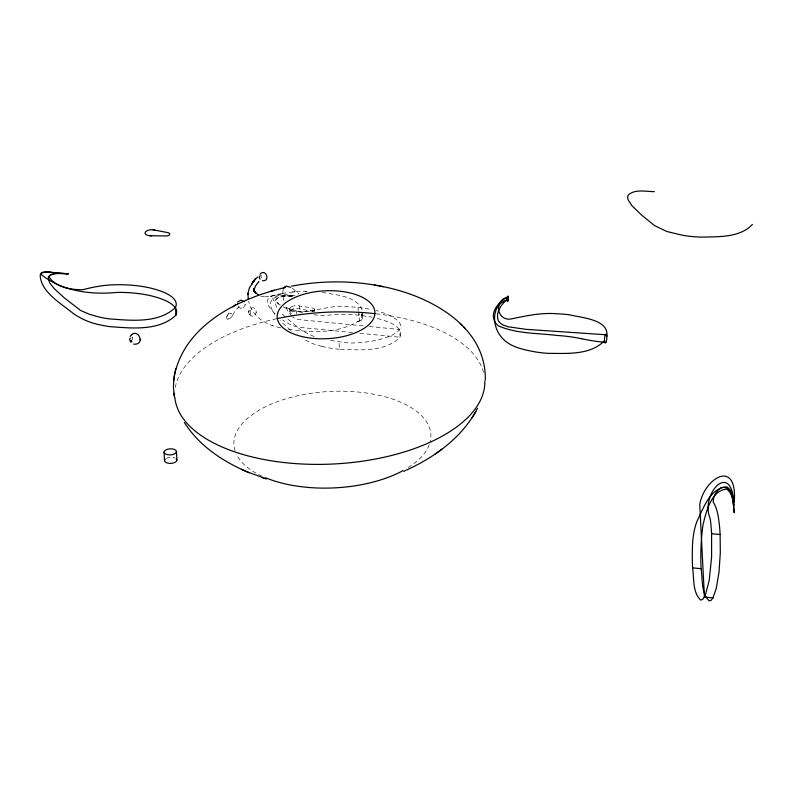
<?xml version="1.0" encoding="UTF-8"?>
<svg xmlns="http://www.w3.org/2000/svg" width="792" height="792" viewBox="0 0 792 792"><rect width="100%" height="100%" fill="white"/><g stroke="black" fill="none" stroke-linecap="round" stroke-linejoin="round"><path stroke-width="0.59" stroke-dasharray="3.96 2.97" d="M243.401 307.593L244.995 305.484L245.015 302.999M249.312 314.365L248.411 311.167L250.143 308.533M249.371 314.493C256.737 321.582 259.657 303.762 249.906 308.692M362.716 317.245L361.687 320.047L357.103 321.908L357.974 321.413C337.283 333.887 311.385 332.541 288.278 329.413M245.134 304.96L245.193 304.425M248.341 311.711L248.411 311.167M256.44 312.662L256.509 312.117M283.061 289.912L282.724 295.129L284.308 302.881M362.092 313.701L361.607 315.939L361.607 313.919M239.194 306.207L234.581 311.791L232.086 316.246M248.421 312.107L249.569 310.662M226.977 316.285L229.937 311.048M227.146 315.86L227.433 315.216M238.145 306.959L240.709 308.276L243.461 307.553M249.906 314.919L250.539 313.79A3.227 0.871 -85.5 0 0 250.638 313.454M249.678 310.593L250.698 310.9M228.512 318.968L228.68 318.909A8.514 4.168 -2.9 0 0 231.64 313.87A4.999 2.445 -2.9 0 0 231.264 313.543L230.838 313.315M282.328 293.357L269.478 296.505L264.043 296.832M274.042 295.307L274.567 295.159M270.448 296.327L272.973 295.644M293.495 308.91L294.02 308.791M293.872 305.989L294.466 305.861M282.378 293.347L295.218 291.743L306.791 291.387L305.385 291.387M131.68 337.026L131.997 337.016A1.188 0.921 -79.2 0 1 132.61 337.6M291.565 311.048A6.207 3.059 -5 0 0 295.931 311.682L309.999 311.345A3.544 1.673 -6.5 0 0 314.226 309.979M296.337 311.642L296.505 313.88M292.347 291.981L295.188 291.753L293.713 291.862M291.585 296.149C286.169 296.376 279.467 295.703 275.477 300.128L274.873 302.336L276.853 307.662M305.306 291.387L306.791 291.387M292.763 296.089C287.288 296.416 280.606 295.099 276.111 298.98L275.844 300.604L278.754 304.257M330.472 340.471A79.18 38.749 -2.9 0 0 339.016 341.57C362.667 348.242 439.491 330.373 376.2 310.444M363.142 325.888L297.366 319.433L292.921 317.315M369.23 326.492L399.683 329.482L400.069 337.224C384.655 352.47 359.469 349.906 339.412 349.292L339.016 341.57M352.569 332.561L297.762 327.175L290.941 324.958L282.784 320.117M359.875 333.274L400.069 337.224C403.465 324.829 385.239 320.908 376.586 318.156M283.348 306.979C304.484 318.641 326.898 303.188 349.213 306.791A79.18 38.749 -2.9 0 1 358.033 307.395L371.745 309.434M313.761 314.85L322.364 315.493L339.867 314.434A77.18 37.768 -2.9 0 1 358.42 315.117L372.131 317.156M322.304 292.317C335.778 295.139 356.905 295.594 362.498 310.672M264.251 296.861L260.806 296.218M314.275 309.949A3.544 1.653 -5.5 0 0 312.424 308.019L299.158 305.91A6.197 3.039 -4.8 0 0 294.446 305.831M295 295.743C286.338 294.931 275.844 292.377 268.419 298.198L267.409 300.722C267.508 306.058 271.547 310.127 275.002 313.751M290.169 310.959A6.197 3.039 -2.2 0 1 298.861 308.791A6.197 3.01 -2.3 0 1 299.653 308.969L312.612 311.256L312.454 307.979M322.057 346.441L312.563 343.609L302.782 338.827M280.526 327.799C266.3 325.076 251.668 316.592 248.688 301.168M299.445 305.979L299.653 308.969M302.772 312.929L284.912 307.157M272.161 325.324L272.725 325.522M314.117 336.57L301.97 330.769L286.763 318.265M291.545 311.038L291.228 310.88A6.197 3.039 -4.8 0 1 289.961 308.375M280.239 304.96L273.973 300.722L272.765 298.861L273.091 297.297C279.269 293.802 286.932 295.901 293.654 295.941C286.328 295.743 277.25 294.228 271.577 300.019C268.785 304.96 272.131 310.444 274.883 314.592M292.288 288.139L299.099 294.119M290.615 330.383L280.031 320.701M285.061 316.76L280.477 312.157M292.06 316.681L287.565 310.613L285.031 304.87M261.34 275.497L261.459 275.695A1.525 1.04 -86.5 0 1 261.528 276.141M362.479 313.86L362.706 316.572L362.677 316.048M362.429 313.563L362.538 314.295M362.508 314.038L362.627 315.315M132.818 338.521L132.779 338.154A2.01 1.376 -86.5 0 0 132.591 337.61M362.607 314.978L362.647 315.523M289.793 309.058L289.931 311.721M358.033 307.395L358.202 310.702M358.261 311.8L358.43 315.107M314.483 309.316L314.592 311.553M250.559 311.771A2.861 0.772 -85.5 0 1 250.401 312.998M250.678 310.929A1.525 1.04 -86.5 0 1 250.777 311.345M132.442 338.728A3.772 1.01 -85.5 0 1 132.284 340.025M361.588 313.85A4.495 1.178 -85.6 0 1 360.964 319.81A4.495 1.178 -85.6 0 1 359.38 319.651A4.495 1.178 -85.6 0 1 359.697 313.652M261.31 276.566A2.861 0.772 -85.5 0 1 261.162 277.735M312.741 311.286A3.544 1.713 -4.2 0 1 314.196 311.88M290.07 311.117A6.197 3.059 -2 0 0 290.961 313.424L291.327 313.672A6.197 3.079 -2.5 0 0 291.535 313.78M289.991 308.217A6.197 3.019 -3.5 0 1 293.852 305.95M166.261 458.41A6.197 3.039 -2.9 0 1 175.329 458.152M226.75 318.364A12.712 6.217 -2.9 0 1 229.165 313.751M229.551 313.82A3.039 1.485 -2.9 0 1 230.68 313.187M228.492 318.958A2.515 1.228 -2.9 0 1 227.65 319.196M227.344 319.255A2.465 1.208 -2.9 0 1 227.086 318.513M339.412 349.282A77.18 37.768 -2.9 0 1 322.047 346.441M235.056 450.935A98.624 48.263 -2.9 0 1 331.026 391.406A98.624 48.263 -2.9 0 1 430.086 442.114M429.274 444.668A98.624 48.263 -2.9 0 1 408.246 467.557M262.202 476.269A98.624 48.263 -2.9 0 1 236.343 454.163M175.28 387.526A155.212 75.953 -2.9 0 1 275.893 318.909M376.131 313.79A155.212 75.953 -2.9 0 1 484.06 374.646M232.224 315.681L232.096 316.226L232.224 315.681M358.806 321.107L357.905 321.483L358.806 321.107M359.944 320.849L358.835 321.136L359.944 320.849"/><path stroke-width="1.19" d="M133.67 344.154C146.461 345.352 137.402 326.027 130.145 336.412M257.806 276.943L254.628 279.833L249.371 287.971L247.965 293.317L248.252 299.109M173.933 378.21L173.408 386.942L174.448 396.95M485.288 380.13C486.605 324.769 426.7 294.178 379.388 285.971M247.906 294.505L247.965 293.317M140.194 339.897L140.273 339.184M174.091 377.081C183.714 325.096 239.055 298.148 285.773 287.357M173.606 380.724L174.992 372.091M237.055 304.603L237.996 303.168M175.23 370.993L175.804 368.527M68.34 273.804C62.083 273.587 54.866 272.161 49.352 275.923L48.332 277.814L49.599 282.695L54.133 288.536L64.152 297.743L80.705 310.533L89.298 314.226L97.386 316.592A76.309 37.343 -2.9 0 0 109.088 318.859C130.918 320.453 158.37 323.7 175.507 307.494C178.992 300.019 169.627 294.802 163.984 292.367C152.579 287.635 140.224 285.704 127.967 284.932A76.309 37.343 -2.9 0 0 115.088 284.783C104.148 284.912 93.377 286.932 82.843 289.714C71.102 289.872 55.371 287.466 48.965 276.675L49.728 275.24L51.896 274.141L55.608 273.468L68.34 273.804L45.817 271.844L42.57 272.22L41.055 273.141L41.115 274.517C62.093 291.218 90.852 294.98 117.008 292.416A80.428 39.362 -2.9 0 1 128.809 292.674C140.917 293.466 153.113 295.406 164.37 300.079C170.023 302.514 179.378 307.742 175.903 315.206C158.865 331.323 131.63 328.185 109.91 326.641A80.428 39.362 -2.9 0 1 99.069 324.661C89.783 322.78 81.041 318.839 73.25 313.483C61.37 303.583 40.273 291.872 40.184 274.715L42.164 272.943L45.718 272.032L50.975 272.102M606.771 336.432C609.513 319.285 581.11 317.77 569.686 314.84A79.339 38.828 -2.9 0 0 556.301 313.721C540.748 312.493 525.492 315.978 510.464 319.077C496.049 320.612 493.931 298.515 508.474 297.356M474.091 414.513L477.507 408.316M403.692 471.359C431.333 459.063 457.825 441.015 473.883 414.82M472.161 417.701L475.843 411.583M283.239 288.991L284.417 287.041L286.288 286.11L290.585 287.278M251.529 284.239L254.668 279.814L252.895 282.289L254.044 280.615M252.272 283.199L252.767 282.447M604.276 340.906C590.218 355.331 566.874 353.371 548.252 353.361A79.339 38.828 -2.9 0 1 535.065 351.876C522.849 349.5 508.811 346.955 500.821 336.402C492.05 325.71 491.179 304.653 506.979 300.049M752.4 224.433C739.728 237.946 718.314 236.62 701.207 237.125A79.279 38.798 -2.9 0 1 683.189 235.392L666.834 231.502L654.687 225.69L641.183 214.701L631.798 205.554L628.115 199.802L627.601 197.257L628.195 195.05C635.125 188.724 645.916 191.684 654.39 191.654M237.778 301.871L240.976 300.138L244.372 301.742M130.314 338.065L129.561 339.53L130.809 342.144M252.866 282.308L253.43 281.556M258.905 281.487L255.559 285.922L253.569 290.733L253.697 288.644L254.598 291.605C252.43 287.991 258.37 297.584 253.905 290.327M232.907 306.94L235.769 304.425M259.954 274.2C265.716 267.785 271.003 281.655 262.449 280.724M260.172 275.567L259.311 277.556M507.731 298.832C501.702 303.94 495.148 312.147 498.297 320.503A8.049 6.712 29.1 0 0 500.079 322.938L502.851 324.908L508.058 326.779L526.116 329.353L605.454 334.729M435.026 454.163L438.085 451.975M438.778 451.46L441.956 449.193M507.038 297.188C498.564 302.188 488.496 313.385 495.891 323.294A11.682 9.821 29.6 0 0 498.346 325.819C516.433 333.868 537.511 333.026 557.024 335.452A158.895 132.511 29.1 0 1 581.734 338.748M131.591 334.679L132.096 334.323M271.151 291.199L274.557 290.179M291.525 286.16C321.72 280.418 353.083 280.328 383.199 286.704M149.589 235.749L165.3 235.937A3.544 1.732 -2.9 0 0 169.567 234.709A3.544 1.732 -2.9 0 0 167.746 232.6L152.925 229.769M711.592 533.679L711.612 556.855L709.256 580.17L705.276 595.346L702.662 599.405L700.762 600.108C692.327 592.495 694.257 578.328 692.574 567.864A77.18 19.681 -84.4 0 1 692.356 550.529C692.465 540.401 693.446 530.175 697.257 520.7C703.444 507.979 710.394 487.724 726.769 486.862C733.144 490.555 733.055 499.099 733.867 505.543C732.917 458.736 699.564 493.485 710.167 518.522A77.18 19.681 -84.4 0 1 711.592 533.689L720.116 534.521L720.314 552.767L718.997 572.26L716.295 588.367L712.958 597.911L711.186 600.247L709.295 600.95C700.851 593.337 702.781 579.16 701.098 568.696A79.18 20.186 -84.4 0 1 700.841 560.587C700.702 548.678 701.306 536.748 703.009 524.947C705.949 512.335 711.285 490.05 726.749 489.119C733.897 494.436 733.144 504.87 734.233 512.8C733.164 504.999 733.758 484.506 721.205 487.694C716.513 490.783 712.948 496.356 713.236 502.088C717.839 509.474 718.651 518.433 719.582 526.908A79.18 20.186 -84.4 0 1 720.116 534.521M692.574 567.864L701.098 568.696M712.988 597.911L704.434 597.069L699.742 504.474C704.227 478.091 737.55 457.756 734.283 501.96M374.349 285.021L377.804 285.694M245.916 471.329L266.478 478.972M261.825 477.507L265.29 478.615M184.417 422.463C198.416 444.847 221.146 460.33 244.916 470.874M241.352 469.319L249.312 472.814M258.568 295.287L254.371 291.228M460.271 323.522L462.152 325.413M463.488 326.779L465.409 328.71M259.33 277.586L260.073 279.16M173.824 393.208L174.26 395.762M175.507 307.494L175.903 315.206M176.468 451.569A6.197 3.039 -2.9 0 1 167.241 454.618A6.197 3.039 -2.9 0 1 167.092 449.361A6.197 3.039 -2.9 0 1 176.468 451.569L176.893 460.073M164.073 452.133L164.508 460.637M131.878 342.045A4.079 0.604 77.2 0 1 131.264 340.223M151.668 235.769A6.197 3.039 -2.9 0 1 145.282 232.175A6.197 3.039 -2.9 0 1 154.777 230.125M176.299 458.835A6.197 3.039 -2.9 0 1 170.567 463.399A6.197 3.039 -2.9 0 1 165.221 459.142M605.85 342.471A203.069 169.359 29.1 0 1 581.734 338.778M402.989 470.636A98.624 48.263 -2.9 0 1 265.716 477.804M484.813 381.12A155.212 75.953 -2.9 0 1 334.105 463.963A155.212 75.953 -2.9 0 1 174.844 397.307M277.052 318.651A155.212 75.953 -2.9 0 1 374.953 313.662M255.291 279.071L254.598 279.883L255.331 279.041M254.311 291.05L253.826 289.882L254.252 291.02M508.177 300.425A2.802 0.713 -84.4 0 0 508.048 296.06A2.802 0.713 -84.4 0 0 506.979 300.019A2.802 0.713 -84.4 0 0 508.177 300.425M606.375 341.065A4.445 1.129 -84.4 0 0 606.137 334.184A4.445 1.129 -84.4 0 0 604.454 340.56A4.445 1.129 -84.4 0 0 606.375 341.065M302.178 336.6A48.946 23.958 -2.9 0 0 374.943 312.543A48.946 23.958 -2.9 0 0 301.019 295.109A48.946 23.958 -2.9 0 0 302.178 336.6"/></g></svg>
